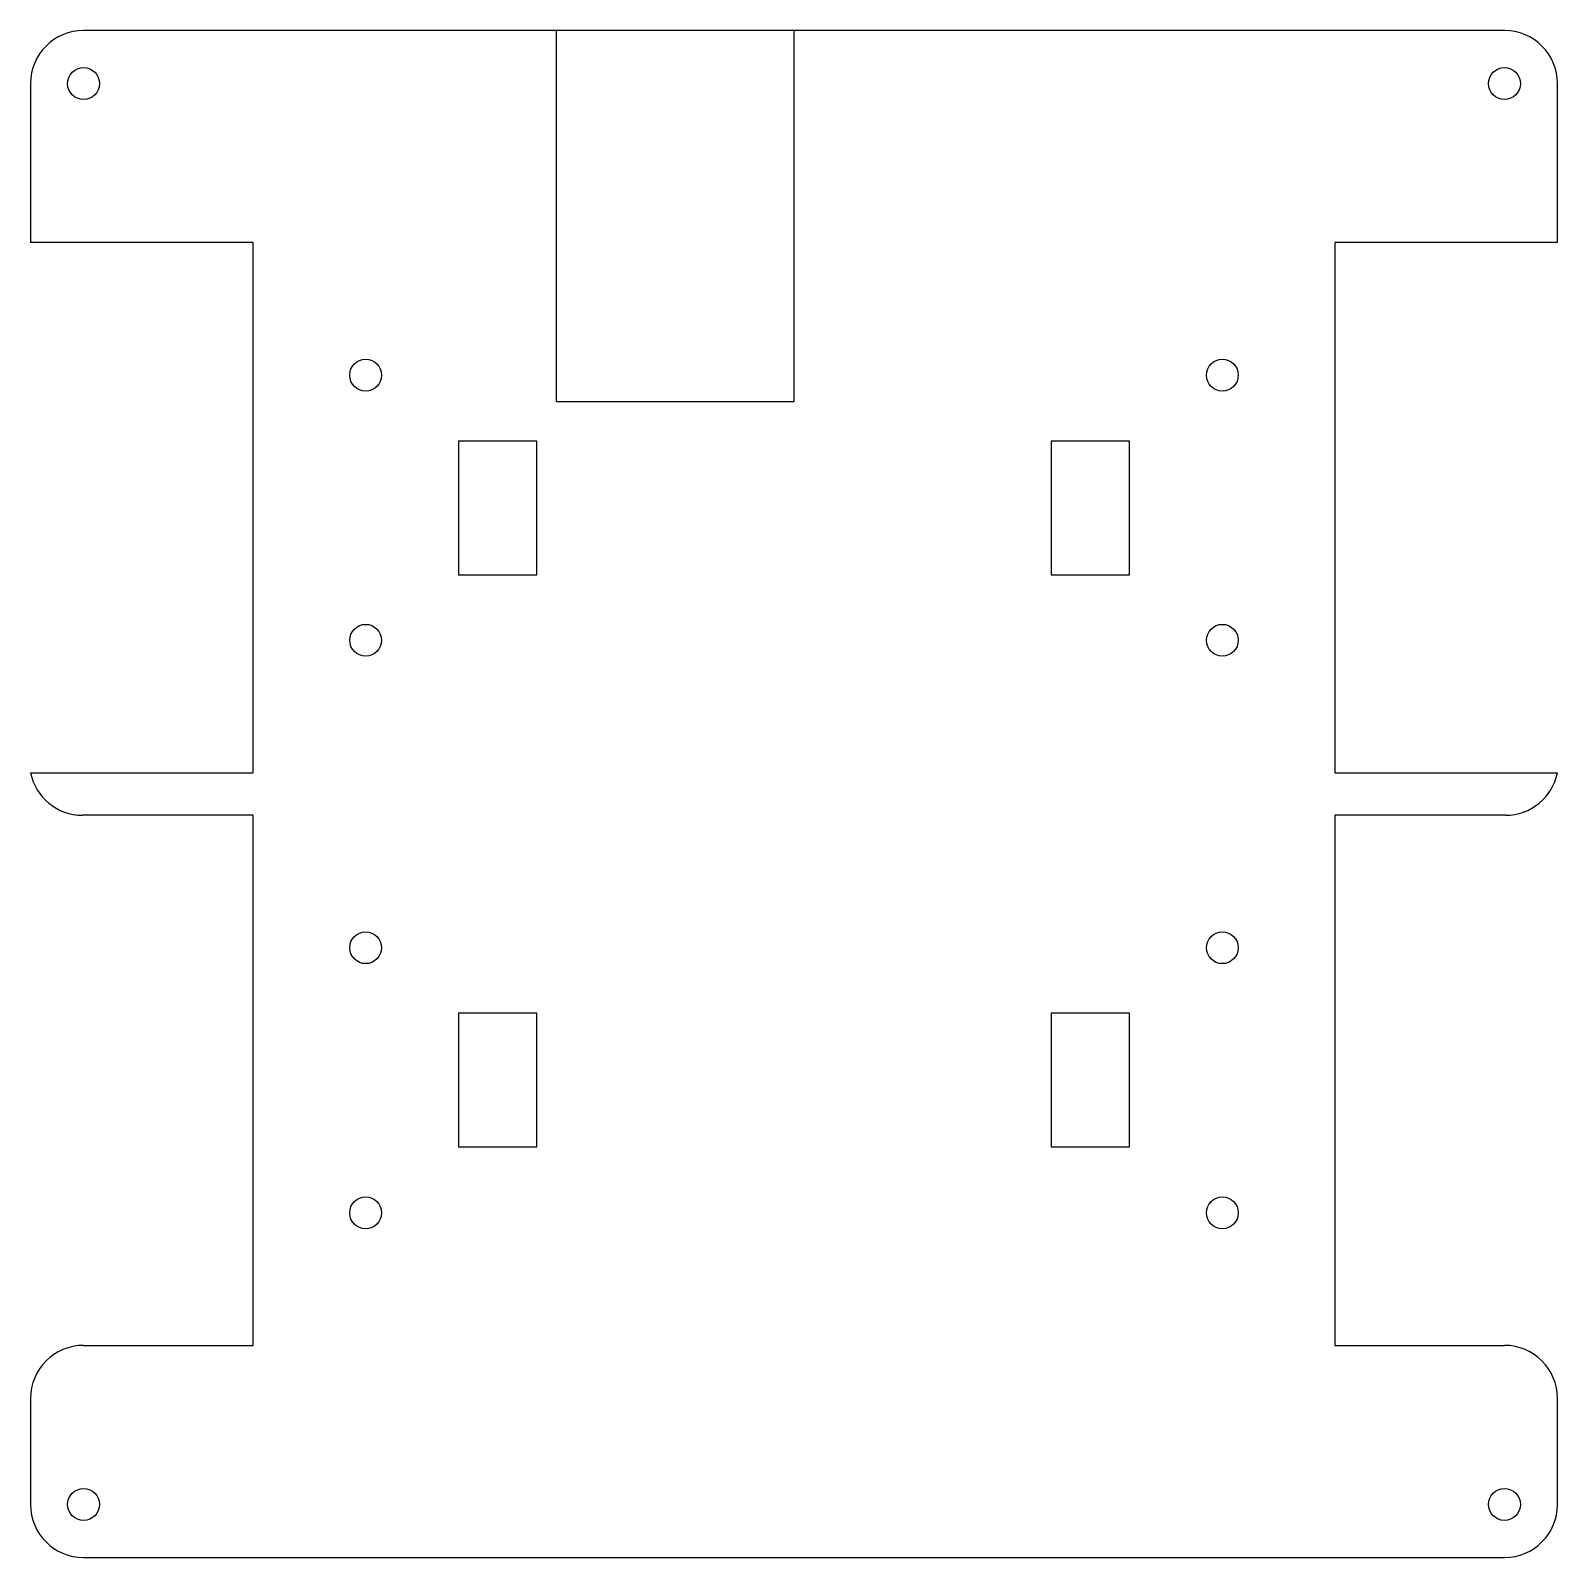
# Model space of a CAD drawing. Header units: millimetres. Extents: x -72 to 72, y -72 to 72.
import ezdxf

# ---------------------------------------------------------------- set-up
doc = ezdxf.new("R2010")
doc.units = ezdxf.units.MM

msp = doc.modelspace()

# ---------------------------------------------------------------- linework, layer by layer
at = {"color": 7, "linetype": 'Continuous', "lineweight": 25}
for p, q in [((67, 72), (-67, 72)), ((-22.44, 72), (-22.44, 37)), ((0, 37), (0, 72)), ((-72, 67), (-72, 52)), ((72, 52), (72, 67)), ((-51, 52), (-72, 52)), ((-51, 2), (-51, 52)), ((72, 52), (51, 52)), ((51, 52), (51, 2)), ((-22.44, 37), (0, 37)), ((-24.25, 33.28), (-31.65, 33.28)), ((-31.65, 33.28), (-31.65, 20.68)), ((-24.25, 20.68), (-24.25, 33.28)), ((31.65, 33.28), (24.25, 33.28)), ((24.25, 33.28), (24.25, 20.68)), ((31.65, 20.68), (31.65, 33.28)), ((-31.65, 20.68), (-24.25, 20.68)), ((24.25, 20.68), (31.65, 20.68)), ((-72, 2), (-51, 2)), ((51, 2), (72, 2)), ((-51, -2), (-67.1, -2)), ((-51, -52), (-51, -2)), ((67.1, -2), (51, -2)), ((51, -2), (51, -52)), ((-31.65, -20.68), (-31.65, -33.28)), ((-24.25, -20.68), (-31.65, -20.68)), ((-24.25, -33.28), (-24.25, -20.68)), ((31.65, -20.68), (24.25, -20.68)), ((24.25, -20.68), (24.25, -33.28)), ((31.65, -33.28), (31.65, -20.68)), ((-31.65, -33.28), (-24.25, -33.28)), ((24.25, -33.28), (31.65, -33.28)), ((-67, -52), (-51, -52)), ((51, -52), (67, -52)), ((-72, -57), (-72, -67)), ((72, -67), (72, -57)), ((-67, -72), (67, -72))]:
    msp.add_line(p, q, dxfattribs=at)
for centre in [(-67, 67), (67, 67), (-40.4, 39.5), (40.4, 39.5), (-40.4, 14.5), (40.4, 14.5), (-40.4, -14.5), (40.4, -14.5), (-40.4, -39.5), (40.4, -39.5), (-67, -67), (67, -67)]:
    msp.add_circle(centre, 1.5, dxfattribs=at)
for centre, start, end in [((-67, 67), 90, 180), ((67, 67), 0, 90), ((-67.1, 3), 191.537, 270), ((67.1, 3), 270, 348.463), ((-67, -57), 90, 180), ((67, -57), 0, 90), ((-67, -67), 180, 270), ((67, -67), 270, 0)]:
    msp.add_arc(centre, 5, start, end, dxfattribs=at)

doc.saveas('drawing.dxf')
